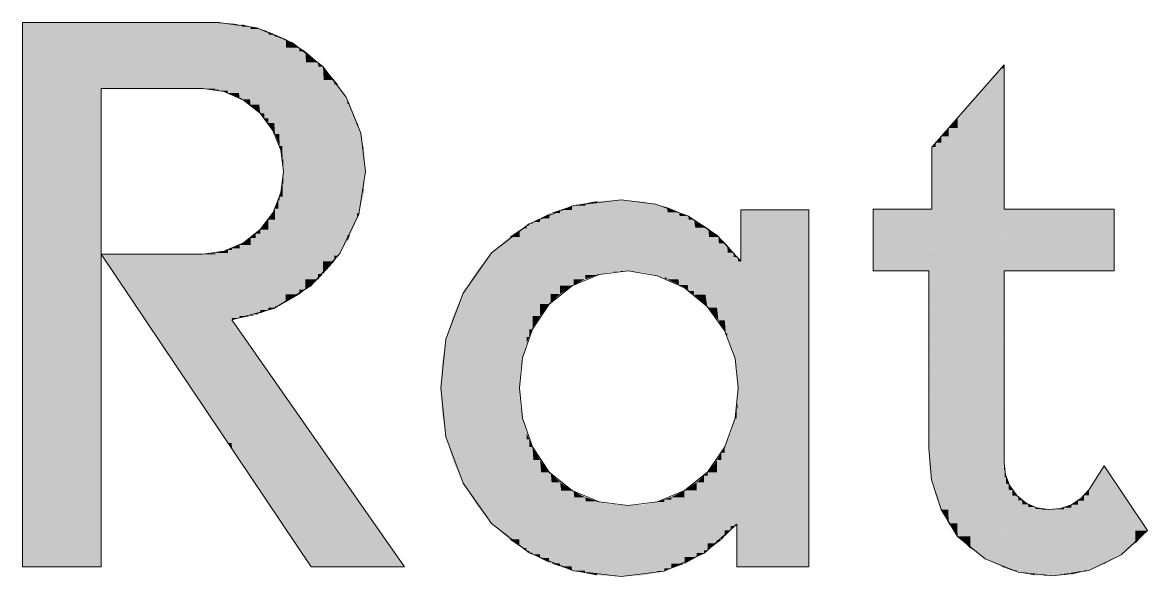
# Model space of a CAD drawing. Extents: x 885 to 2021, y 330 to 1122.
# Drawn here: x 1888.937 to 1893.072, y 647.357 to 649.393 of the extents above; entities that cross this region are included whole.
import ezdxf

# ---------------------------------------------------------------- set-up
doc = ezdxf.new("R2010")
doc.units = 0
doc.layers.get('0').update_dxf_attribs({"lineweight": 18})
doc.layers.add('P11_Plankopf_Ausführung_AF_4_800 Plankopf', color=7, linetype='Continuous', lineweight=25)

# ---------------------------------------------------------------- blocks, each defined once
blk = doc.blocks.new('Referenz-A0T8DI3SAL', base_point=(1729.7843, 502.0648))
at = {"layer": 'P11_Plankopf_Ausführung_AF_4_800 Plankopf', "color": 0, "linetype": 'Continuous', "lineweight": 13, "ltscale": 16.9}
for p, q in [((1888.9373, 649.3928), (1888.9373, 647.3928)), ((1889.6585, 649.3928), (1888.9373, 649.3928)), ((1889.799, 649.3733), (1889.6585, 649.3928)), ((1889.9297, 649.3182), (1889.799, 649.3733)), ((1890.0416, 649.231), (1889.9297, 649.3182)), ((1890.1272, 649.1179), (1890.0416, 649.231)), ((1892.5449, 649.2368), (1892.2789, 648.935)), ((1892.5449, 648.7074), (1892.5449, 649.2368)), ((1889.2262, 648.5412), (1889.2262, 649.1499)), ((1889.2262, 649.1499), (1889.5996, 649.1499)), ((1889.6772, 649.1387), (1889.5996, 649.1499)), ((1889.7493, 649.1078), (1889.6772, 649.1387)), ((1889.8109, 649.0593), (1889.7493, 649.1078)), ((1890.1806, 648.9865), (1890.1272, 649.1179)), ((1889.8579, 648.9965), (1889.8109, 649.0593)), ((1889.887, 648.9236), (1889.8579, 648.9965)), ((1890.1981, 648.8457), (1890.1806, 648.9865)), ((1889.8963, 648.8457), (1889.887, 648.9236)), ((1892.2789, 648.935), (1892.2789, 648.7074)), ((1889.8871, 648.7678), (1889.8963, 648.8457)), ((1890.1729, 648.6881), (1890.1981, 648.8457)), ((1889.858, 648.6949), (1889.8871, 648.7678)), ((1890.9626, 648.72), (1890.7997, 648.6535)), ((1891.1373, 648.7408), (1890.9626, 648.72)), ((1891.2645, 648.7258), (1891.1373, 648.7408)), ((1891.3846, 648.6814), (1891.2645, 648.7258)), ((1889.811, 648.632), (1889.858, 648.6949)), ((1890.104, 648.5441), (1890.1729, 648.6881)), ((1891.4909, 648.61), (1891.3846, 648.6814)), ((1891.8278, 648.705), (1891.5774, 648.705)), ((1891.5774, 648.705), (1891.5774, 648.5156)), ((1891.8278, 647.3928), (1891.8278, 648.705)), ((1892.2789, 648.7074), (1892.0642, 648.7074)), ((1892.0642, 648.7074), (1892.0642, 648.4799)), ((1892.9489, 648.7074), (1892.5449, 648.7074)), ((1892.9489, 648.4799), (1892.9489, 648.7074)), ((1889.7494, 648.5834), (1889.811, 648.632)), ((1890.7997, 648.6535), (1890.6604, 648.546)), ((1891.5774, 648.5156), (1891.4909, 648.61)), ((1889.5996, 648.5412), (1889.6773, 648.5524)), ((1889.6773, 648.5524), (1889.7494, 648.5834)), ((1889.2262, 647.3928), (1889.2262, 648.5412)), ((1889.5996, 648.5412), (1889.2262, 648.5412)), ((1889.2262, 648.5412), (1889.9985, 647.3928)), ((1889.9971, 648.4255), (1890.104, 648.5441)), ((1890.6604, 648.546), (1890.5569, 648.3985)), ((1891.0562, 648.4669), (1890.9572, 648.4252)), ((1891.1629, 648.4799), (1891.0562, 648.4669)), ((1891.2704, 648.4624), (1891.1629, 648.4799)), ((1892.0642, 648.4799), (1892.2686, 648.4799)), ((1892.2686, 648.4799), (1892.2686, 647.8278)), ((1892.5449, 647.774), (1892.5449, 648.4799)), ((1892.5449, 648.4799), (1892.9489, 648.4799)), ((1889.8611, 648.3421), (1889.9971, 648.4255)), ((1890.9572, 648.4252), (1890.8733, 648.3581)), ((1891.3697, 648.4177), (1891.2704, 648.4624)), ((1890.5569, 648.3985), (1890.4937, 648.2296)), ((1891.454, 648.3488), (1891.3697, 648.4177)), ((1889.7069, 648.3007), (1889.8611, 648.3421)), ((1890.8733, 648.3581), (1890.8117, 648.2656)), ((1891.5177, 648.2605), (1891.454, 648.3488)), ((1890.3412, 647.3928), (1889.7069, 648.3007)), ((1890.8117, 648.2656), (1890.7745, 648.1609)), ((1891.5563, 648.1586), (1891.5177, 648.2605)), ((1890.4937, 648.2296), (1890.4751, 648.0503)), ((1890.7745, 648.1609), (1890.764, 648.0503)), ((1891.5672, 648.0503), (1891.5563, 648.1586)), ((1890.4751, 648.0503), (1890.4936, 647.8702)), ((1890.764, 648.0503), (1890.7744, 647.9389)), ((1891.5563, 647.9386), (1891.5672, 648.0503)), ((1890.7744, 647.9389), (1890.8116, 647.8334)), ((1891.5182, 647.833), (1891.5563, 647.9386)), ((1890.4936, 647.8702), (1890.5567, 647.7006)), ((1890.8116, 647.8334), (1890.8733, 647.7401)), ((1891.4552, 647.7401), (1891.5182, 647.833)), ((1892.2686, 647.8278), (1892.2781, 647.7128)), ((1892.5449, 647.774), (1892.5496, 647.7305)), ((1892.9132, 647.7638), (1892.857, 647.6769)), ((1893.0719, 647.526), (1892.9132, 647.7638)), ((1890.8733, 647.7401), (1890.9571, 647.6728)), ((1891.3703, 647.6728), (1891.4552, 647.7401)), ((1892.5496, 647.7305), (1892.5655, 647.6897)), ((1890.5567, 647.7006), (1890.6604, 647.5522)), ((1892.2781, 647.7128), (1892.3138, 647.6031)), ((1892.5655, 647.6897), (1892.5913, 647.6544)), ((1890.9571, 647.6728), (1891.0562, 647.631)), ((1891.2704, 647.6311), (1891.3703, 647.6728)), ((1892.5913, 647.6544), (1892.6255, 647.627)), ((1892.7923, 647.621), (1892.8281, 647.645)), ((1892.8281, 647.645), (1892.857, 647.6769)), ((1891.0562, 647.631), (1891.1629, 647.618)), ((1891.1629, 647.618), (1891.2704, 647.6311)), ((1892.3138, 647.6031), (1892.3739, 647.5045)), ((1892.6255, 647.627), (1892.6655, 647.6093)), ((1892.6655, 647.6093), (1892.7088, 647.6027)), ((1892.7088, 647.6027), (1892.7517, 647.6066)), ((1892.7517, 647.6066), (1892.7923, 647.621)), ((1890.6604, 647.5522), (1890.7997, 647.4445)), ((1891.442, 647.443), (1891.5621, 647.5488)), ((1891.5621, 647.5488), (1891.5621, 647.3928)), ((1892.9752, 647.4368), (1893.0719, 647.526)), ((1892.3739, 647.5045), (1892.4755, 647.4223)), ((1890.7997, 647.4445), (1890.9625, 647.3779)), ((1891.2961, 647.3771), (1891.442, 647.443)), ((1892.8566, 647.3797), (1892.9752, 647.4368)), ((1888.9373, 647.3928), (1889.2262, 647.3928)), ((1889.9985, 647.3928), (1890.3412, 647.3928)), ((1891.5621, 647.3928), (1891.8278, 647.3928)), ((1892.4755, 647.4223), (1892.5964, 647.3727)), ((1890.9625, 647.3779), (1891.1373, 647.3571)), ((1891.1373, 647.3571), (1891.2961, 647.3771)), ((1892.5964, 647.3727), (1892.7265, 647.3598)), ((1892.7265, 647.3598), (1892.8566, 647.3797))]:
    blk.add_line(p, q, dxfattribs=at)
at = {"layer": 'P11_Plankopf_Ausführung_AF_4_800 Plankopf', "color": 0, "linetype": 'Continuous', "lineweight": 0, "ltscale": 0.0169}
for p, q in [((1889.2262, 649.3928), (1888.9373, 649.3928)), ((1888.9373, 649.3928), (1888.9373, 649.3928)), ((1889.5996, 649.3928), (1889.2262, 649.3928)), ((1889.2262, 649.3928), (1889.2262, 649.3928))]:
    blk.add_line(p, q, dxfattribs=at)
for points in [[(1888.9373, 647.3928), (1889.2262, 647.3928), (1888.9373, 649.3928)], [(1889.2262, 649.1499), (1889.2262, 649.3928), (1888.9373, 649.3928)], [(1889.2262, 649.1499), (1888.9724, 649.1499), (1888.9373, 649.3928)], [(1889.2262, 649.1499), (1889.5996, 649.1499), (1889.2262, 649.3928)], [(1889.5996, 649.1499), (1889.5996, 649.3928), (1889.2262, 649.3928)], [(1889.6457, 649.1499), (1889.5996, 649.1499), (1889.5996, 649.3928)], [(1889.6465, 649.1456), (1889.6465, 649.3928), (1889.5996, 649.3928)], [(1889.6584, 649.1456), (1889.6465, 649.1456), (1889.6465, 649.3928)], [(1889.6585, 649.1426), (1889.6585, 649.3928), (1889.6465, 649.3928)], [(1889.6911, 649.1426), (1889.6585, 649.1426), (1889.6585, 649.3928)], [(1889.6922, 649.3899), (1889.6589, 649.3899), (1889.6585, 649.3928)], [(1889.6922, 649.1341), (1889.6922, 649.3899), (1889.6589, 649.3899)], [(1889.7326, 649.1341), (1889.6922, 649.1341), (1889.6922, 649.3899)], [(1889.7356, 649.3862), (1889.6928, 649.3862), (1889.6922, 649.3899)], [(1889.7356, 649.1155), (1889.7356, 649.3862), (1889.6928, 649.3862)], [(1889.7433, 649.1155), (1889.7356, 649.1155), (1889.7356, 649.3862)], [(1889.7435, 649.3855), (1889.7356, 649.3855), (1889.7356, 649.3862)], [(1889.7435, 649.1105), (1889.7435, 649.3855), (1889.7356, 649.3855)], [(1889.7733, 649.1105), (1889.7435, 649.1105), (1889.7435, 649.3855)], [(1889.7755, 649.3776), (1889.7443, 649.3776), (1889.7435, 649.3855)], [(1889.7755, 649.0903), (1889.7755, 649.3776), (1889.7443, 649.3776)], [(1889.8075, 649.0903), (1889.7755, 649.0903), (1889.7755, 649.3776)], [(1889.8109, 649.3689), (1889.7765, 649.3689), (1889.7755, 649.3776)], [(1889.8109, 649.0593), (1889.8109, 649.3689), (1889.7765, 649.3689)], [(1889.8254, 649.0593), (1889.8109, 649.0593), (1889.8109, 649.3689)], [(1889.8262, 649.3651), (1889.8111, 649.3651), (1889.8109, 649.3689)], [(1889.8262, 649.0409), (1889.8262, 649.3651), (1889.8111, 649.3651)], [(1889.8403, 649.0409), (1889.8262, 649.0409), (1889.8262, 649.3651)], [(1889.8411, 649.3588), (1889.8265, 649.3588), (1889.8262, 649.3651)], [(1889.8411, 649.023), (1889.8411, 649.3588), (1889.8265, 649.3588)], [(1889.8627, 649.023), (1889.8411, 649.023), (1889.8411, 649.3588)], [(1889.8652, 649.3486), (1889.8418, 649.3486), (1889.8411, 649.3588)], [(1889.8652, 648.9825), (1889.8652, 649.3486), (1889.8418, 649.3486)], [(1889.8809, 648.9825), (1889.8652, 648.9825), (1889.8652, 649.3486)], [(1889.8827, 649.3412), (1889.8656, 649.3412), (1889.8652, 649.3486)], [(1889.8827, 648.9388), (1889.8827, 649.3412), (1889.8656, 649.3412)], [(1889.8921, 648.9388), (1889.8827, 648.9388), (1889.8827, 649.3412)], [(1889.8932, 649.3368), (1889.8829, 649.3368), (1889.8827, 649.3412)], [(1889.8932, 648.8928), (1889.8932, 649.3368), (1889.8829, 649.3368)], [(1889.896, 648.8928), (1889.8932, 648.8928), (1889.8932, 649.3368)], [(1889.8963, 649.3355), (1889.8932, 649.3355), (1889.8932, 649.3368)], [(1889.8963, 648.8457), (1889.8963, 649.3355), (1889.8932, 649.3355)], [(1889.9048, 648.3651), (1889.8963, 648.3651), (1889.8963, 649.3355)], [(1889.9048, 649.3319), (1889.8963, 649.3319), (1889.8963, 649.3355)], [(1889.9048, 648.3651), (1889.9048, 649.3319), (1889.8963, 649.3319)], [(1889.9545, 648.3934), (1889.9048, 648.3934), (1889.9048, 649.3319)], [(1889.9545, 649.3009), (1889.9064, 649.3009), (1889.9048, 649.3319)], [(1889.9545, 648.3934), (1889.9545, 649.3009), (1889.9064, 649.3009)], [(1889.9772, 648.4116), (1889.9545, 648.4116), (1889.9545, 649.3009)], [(1889.9772, 649.2868), (1889.9549, 649.2868), (1889.9545, 649.3009)], [(1889.9772, 648.4116), (1889.9772, 649.2868), (1889.9549, 649.2868)], [(1890.0238, 648.4491), (1889.9772, 648.4491), (1889.9772, 649.2868)], [(1890.0238, 649.2465), (1889.9794, 649.2465), (1889.9772, 649.2868)], [(1890.0238, 648.4491), (1890.0238, 649.2465), (1889.9794, 649.2465)], [(1890.0416, 648.4689), (1890.0238, 648.4689), (1890.0238, 649.2465)], [(1890.0416, 649.231), (1890.0241, 649.231), (1890.0238, 649.2465)], [(1890.0416, 648.4689), (1890.0416, 649.231), (1890.0241, 649.231)], [(1890.0833, 648.5152), (1890.0416, 648.5152), (1890.0416, 649.231)], [(1890.0833, 649.1816), (1890.0445, 649.1816), (1890.0416, 649.231)], [(1892.5341, 649.1581), (1892.4755, 649.1581), (1892.5341, 649.2246)], [(1892.5449, 649.2246), (1892.5341, 649.2246), (1892.5449, 649.2368)], [(1892.5449, 647.3931), (1892.5341, 647.3931), (1892.5341, 649.2246)], [(1892.5449, 648.7074), (1892.5449, 649.2246), (1892.5341, 649.2246)], [(1892.5449, 647.774), (1892.5427, 647.774), (1892.5341, 649.2246)], [(1892.5449, 648.4799), (1892.5397, 648.4799), (1892.5341, 649.2246)], [(1892.5449, 648.7074), (1892.5416, 648.7074), (1892.5341, 649.2246)], [(1890.0833, 648.5152), (1890.0833, 649.1816), (1890.0445, 649.1816)], [(1890.0966, 648.5357), (1890.0833, 648.5357), (1890.0833, 649.1816)], [(1890.0966, 649.1658), (1890.0836, 649.1658), (1890.0833, 649.1816)], [(1889.2262, 647.3928), (1889.2262, 649.1499), (1888.9724, 649.1499)], [(1889.6465, 649.1456), (1889.6457, 649.1499), (1889.5996, 649.1499)], [(1889.6585, 649.1426), (1889.6584, 649.1456), (1889.6465, 649.1456)], [(1889.6922, 649.1341), (1889.6911, 649.1426), (1889.6585, 649.1426)], [(1889.7356, 649.1155), (1889.7326, 649.1341), (1889.6922, 649.1341)], [(1890.0966, 648.5357), (1890.0966, 649.1658), (1890.0836, 649.1658)], [(1890.1315, 648.5898), (1890.0966, 648.5898), (1890.0966, 649.1658)], [(1890.1315, 649.1078), (1890.1001, 649.1078), (1890.0966, 649.1658)], [(1892.4755, 649.097), (1892.4217, 649.097), (1892.4755, 649.1581)], [(1892.5332, 647.4223), (1892.4755, 647.4223), (1892.4755, 649.1581)], [(1892.5341, 647.3931), (1892.5341, 649.1581), (1892.4755, 649.1581)], [(1889.7435, 649.1105), (1889.7433, 649.1155), (1889.7356, 649.1155)], [(1889.7755, 649.0903), (1889.7733, 649.1105), (1889.7435, 649.1105)], [(1889.8109, 649.0593), (1889.8075, 649.0903), (1889.7755, 649.0903)], [(1890.1315, 648.5898), (1890.1315, 649.1078), (1890.1001, 649.1078)], [(1890.1406, 648.6104), (1890.1315, 648.6104), (1890.1315, 649.1078)], [(1890.1406, 649.0928), (1890.1318, 649.0928), (1890.1315, 649.1078)], [(1890.1406, 648.6104), (1890.1406, 649.0928), (1890.1318, 649.0928)], [(1890.1673, 648.6712), (1890.1406, 648.6712), (1890.1406, 649.0928)], [(1890.1673, 649.027), (1890.1448, 649.027), (1890.1406, 649.0928)], [(1892.4217, 649.0428), (1892.3739, 649.0428), (1892.4217, 649.097)], [(1892.4743, 647.4597), (1892.4217, 647.4597), (1892.4217, 649.097)], [(1892.4755, 647.4223), (1892.4755, 649.097), (1892.4217, 649.097)], [(1889.8262, 649.0409), (1889.8254, 649.0593), (1889.8109, 649.0593)], [(1889.8411, 649.023), (1889.8403, 649.0409), (1889.8262, 649.0409)], [(1889.8652, 648.9825), (1889.8627, 649.023), (1889.8411, 649.023)], [(1890.1673, 648.6712), (1890.1673, 649.027), (1890.1448, 649.027)], [(1890.1727, 648.6918), (1890.1673, 648.6918), (1890.1673, 649.027)], [(1890.1727, 649.0138), (1890.1675, 649.0138), (1890.1673, 649.027)], [(1890.1727, 648.6918), (1890.1727, 649.0138), (1890.1675, 649.0138)], [(1890.1897, 648.7572), (1890.1727, 648.7572), (1890.1727, 649.0138)], [(1890.1897, 648.9407), (1890.1775, 648.9407), (1890.1727, 649.0138)], [(1892.341, 648.9746), (1892.3138, 648.9746), (1892.341, 649.0055)], [(1892.3739, 649.0055), (1892.341, 649.0055), (1892.3739, 649.0428)], [(1892.3729, 647.552), (1892.341, 647.552), (1892.341, 649.0055)], [(1892.3739, 647.5045), (1892.3739, 649.0055), (1892.341, 649.0055)], [(1892.4204, 647.5045), (1892.3739, 647.5045), (1892.3739, 649.0428)], [(1892.4217, 647.4597), (1892.4217, 649.0428), (1892.3739, 649.0428)], [(1889.8827, 648.9388), (1889.8809, 648.9825), (1889.8652, 648.9825)], [(1892.3138, 648.9507), (1892.2928, 648.9507), (1892.3138, 648.9746)], [(1892.34, 647.6031), (1892.3138, 647.6031), (1892.3138, 648.9746)], [(1892.341, 647.552), (1892.341, 648.9746), (1892.3138, 648.9746)], [(1889.8932, 648.8928), (1889.8921, 648.9388), (1889.8827, 648.9388)], [(1890.1897, 648.7572), (1890.1897, 648.9407), (1890.1775, 648.9407)], [(1890.192, 648.7816), (1890.1897, 648.7816), (1890.1897, 648.9407)], [(1890.192, 648.9308), (1890.1898, 648.9308), (1890.1897, 648.9407)], [(1890.192, 648.7816), (1890.192, 648.9308), (1890.1898, 648.9308)], [(1890.1981, 648.8457), (1890.192, 648.8457), (1890.192, 648.9308)], [(1892.2928, 648.935), (1892.2789, 648.935), (1892.2928, 648.9507)], [(1892.2813, 648.7074), (1892.2789, 648.7074), (1892.2789, 648.935)], [(1892.2928, 647.6569), (1892.2928, 648.935), (1892.2789, 648.935)], [(1892.313, 647.6569), (1892.2928, 647.6569), (1892.2928, 648.9507)], [(1892.3138, 647.6031), (1892.3138, 648.9507), (1892.2928, 648.9507)], [(1889.8963, 648.8457), (1889.896, 648.8928), (1889.8932, 648.8928)], [(1889.8963, 648.7986), (1889.8932, 648.7986), (1889.8963, 648.8457)], [(1890.192, 648.7816), (1890.1981, 648.8457), (1890.192, 648.8457)], [(1889.8932, 648.7526), (1889.8828, 648.7526), (1889.8932, 648.7986)], [(1889.8963, 648.3602), (1889.8932, 648.3602), (1889.8932, 648.7986)], [(1889.8963, 648.3602), (1889.8963, 648.7986), (1889.8932, 648.7986)], [(1890.1727, 648.6918), (1890.1897, 648.7572), (1890.1727, 648.7572)], [(1890.1897, 648.7572), (1890.192, 648.7816), (1890.1897, 648.7816)], [(1889.8773, 648.7088), (1889.8653, 648.7088), (1889.8773, 648.7388)], [(1889.8828, 648.7388), (1889.8773, 648.7388), (1889.8828, 648.7526)], [(1889.8828, 648.3525), (1889.8773, 648.3525), (1889.8773, 648.7388)], [(1889.8828, 648.3525), (1889.8828, 648.7388), (1889.8773, 648.7388)], [(1889.8932, 648.3585), (1889.8828, 648.3585), (1889.8828, 648.7526)], [(1889.8932, 648.3585), (1889.8932, 648.7526), (1889.8828, 648.7526)], [(1890.9572, 648.7036), (1890.9129, 648.7036), (1890.9572, 648.7182)], [(1890.9626, 648.7182), (1890.9572, 648.7182), (1890.9626, 648.72)], [(1890.9626, 648.428), (1890.9572, 648.428), (1890.9572, 648.7182)], [(1890.9626, 648.428), (1890.9626, 648.7182), (1890.9572, 648.7182)], [(1891.0053, 648.72), (1890.9626, 648.72), (1891.0053, 648.7281)], [(1891.0053, 648.4495), (1890.9626, 648.4495), (1890.9626, 648.72)], [(1891.0053, 648.4495), (1891.0053, 648.72), (1890.9626, 648.72)], [(1891.0493, 648.7281), (1891.0053, 648.7281), (1891.0493, 648.7363)], [(1891.0493, 648.4645), (1891.0053, 648.4645), (1891.0053, 648.7281)], [(1891.0493, 648.4645), (1891.0493, 648.7281), (1891.0053, 648.7281)], [(1891.0562, 648.7363), (1891.0493, 648.7363), (1891.0562, 648.7367)], [(1891.0562, 648.4669), (1891.0493, 648.4669), (1891.0493, 648.7363)], [(1891.0562, 648.4669), (1891.0562, 648.7363), (1891.0493, 648.7363)], [(1891.1091, 648.7367), (1891.0562, 648.7367), (1891.1091, 648.7394)], [(1891.1091, 648.4771), (1891.0562, 648.4771), (1891.0562, 648.7367)], [(1891.1091, 648.4771), (1891.1091, 648.7367), (1891.0562, 648.7367)], [(1891.1373, 648.7394), (1891.1091, 648.7394), (1891.1373, 648.7408)], [(1891.1373, 648.4785), (1891.1091, 648.4785), (1891.1091, 648.7394)], [(1891.1373, 648.4785), (1891.1373, 648.7394), (1891.1091, 648.7394)], [(1891.1629, 648.4799), (1891.1373, 648.4799), (1891.1373, 648.7408)], [(1891.1629, 648.7388), (1891.1375, 648.7388), (1891.1373, 648.7408)], [(1891.1629, 648.4799), (1891.1629, 648.7388), (1891.1375, 648.7388)], [(1891.2211, 648.4799), (1891.1629, 648.4799), (1891.1629, 648.7388)], [(1891.2225, 648.7342), (1891.1639, 648.7342), (1891.1629, 648.7388)], [(1891.2225, 648.4733), (1891.2225, 648.7342), (1891.1639, 648.7342)], [(1891.2279, 648.4733), (1891.2225, 648.4733), (1891.2225, 648.7342)], [(1891.2279, 648.7329), (1891.2226, 648.7329), (1891.2225, 648.7342)], [(1891.2279, 648.4728), (1891.2279, 648.7329), (1891.2226, 648.7329)], [(1891.2872, 648.4728), (1891.2279, 648.4728), (1891.2279, 648.7329)], [(1891.2911, 648.7177), (1891.2314, 648.7177), (1891.2279, 648.7329)], [(1891.2911, 648.4556), (1891.2911, 648.7177), (1891.2314, 648.7177)], [(1891.3053, 648.4556), (1891.2911, 648.4556), (1891.2911, 648.7177)], [(1891.3056, 648.7142), (1891.2913, 648.7142), (1891.2911, 648.7177)], [(1891.3056, 648.449), (1891.3056, 648.7142), (1891.2913, 648.7142)], [(1891.3476, 648.449), (1891.3056, 648.449), (1891.3056, 648.7142)], [(1891.3508, 648.6954), (1891.3086, 648.6954), (1891.3056, 648.7142)], [(1889.8653, 648.6683), (1889.8412, 648.6683), (1889.8653, 648.7088)], [(1889.8773, 648.3494), (1889.8653, 648.3494), (1889.8653, 648.7088)], [(1889.8773, 648.3494), (1889.8773, 648.7088), (1889.8653, 648.7088)], [(1890.1406, 648.6104), (1890.1673, 648.6712), (1890.1406, 648.6712)], [(1890.1673, 648.6712), (1890.1727, 648.6918), (1890.1673, 648.6918)], [(1890.8397, 648.6594), (1890.8117, 648.6594), (1890.8397, 648.6731)], [(1890.8733, 648.6731), (1890.8397, 648.6731), (1890.8733, 648.6895)], [(1890.8733, 648.3581), (1890.8397, 648.3581), (1890.8397, 648.6731)], [(1890.8733, 648.3581), (1890.8733, 648.6731), (1890.8397, 648.6731)], [(1890.8789, 648.6895), (1890.8733, 648.6895), (1890.8789, 648.6923)], [(1890.8789, 648.3632), (1890.8733, 648.3632), (1890.8733, 648.6895)], [(1890.8789, 648.3632), (1890.8789, 648.6895), (1890.8733, 648.6895)], [(1890.9129, 648.6923), (1890.8789, 648.6923), (1890.9129, 648.7036)], [(1890.9129, 648.3946), (1890.8789, 648.3946), (1890.8789, 648.6923)], [(1890.9129, 648.3946), (1890.9129, 648.6923), (1890.8789, 648.6923)], [(1890.9572, 648.4252), (1890.9129, 648.4252), (1890.9129, 648.7036)], [(1890.9572, 648.4252), (1890.9572, 648.7036), (1890.9129, 648.7036)], [(1891.3508, 648.4287), (1891.3508, 648.6954), (1891.3086, 648.6954)], [(1891.382, 648.4287), (1891.3508, 648.4287), (1891.3508, 648.6954)], [(1891.3846, 648.6814), (1891.3524, 648.6814), (1891.3508, 648.6954)], [(1891.3846, 648.4066), (1891.3846, 648.6814), (1891.3524, 648.6814)], [(1891.4045, 648.4066), (1891.3846, 648.4066), (1891.3846, 648.6814)], [(1891.4055, 648.6685), (1891.3855, 648.6685), (1891.3846, 648.6814)], [(1891.6136, 648.5156), (1891.5774, 648.5156), (1891.5774, 648.705)], [(1891.8278, 647.3928), (1891.8278, 648.705), (1891.5774, 648.705)], [(1892.0642, 648.4799), (1892.2686, 648.4799), (1892.0642, 648.7074)], [(1892.2686, 648.4799), (1892.2686, 648.7074), (1892.0642, 648.7074)], [(1892.269, 648.4799), (1892.2686, 648.4799), (1892.2686, 648.7074)], [(1892.27, 647.7701), (1892.27, 648.7074), (1892.2686, 648.7074)], [(1892.2776, 647.7701), (1892.27, 647.7701), (1892.27, 648.7074)], [(1892.2781, 647.7128), (1892.2781, 648.7074), (1892.27, 648.7074)], [(1892.2789, 647.7128), (1892.2781, 647.7128), (1892.2781, 648.7074)], [(1892.2789, 647.7099), (1892.2789, 648.7074), (1892.2781, 648.7074)], [(1892.2928, 647.6569), (1892.2813, 648.7074), (1892.2789, 648.7074)], [(1892.2921, 647.7099), (1892.2789, 647.7099), (1892.2789, 648.7074)], [(1892.5449, 648.4799), (1892.5449, 648.7074), (1892.5416, 648.7074)], [(1892.5449, 648.4799), (1892.9489, 648.4799), (1892.5449, 648.7074)], [(1892.9489, 648.4799), (1892.9489, 648.7074), (1892.5449, 648.7074)], [(1889.811, 648.6171), (1889.794, 648.6171), (1889.811, 648.632)], [(1889.8412, 648.632), (1889.811, 648.632), (1889.8412, 648.6683)], [(1889.8412, 648.3359), (1889.811, 648.3359), (1889.811, 648.632)], [(1889.8412, 648.3359), (1889.8412, 648.632), (1889.811, 648.632)], [(1889.8653, 648.3449), (1889.8412, 648.3449), (1889.8412, 648.6683)], [(1889.8653, 648.3449), (1889.8653, 648.6683), (1889.8412, 648.6683)], [(1890.7658, 648.6296), (1890.764, 648.6296), (1890.7658, 648.6308)], [(1890.7745, 648.6308), (1890.7658, 648.6308), (1890.7745, 648.6366)], [(1890.7745, 648.1609), (1890.7658, 648.1609), (1890.7658, 648.6308)], [(1890.7745, 648.1609), (1890.7745, 648.6308), (1890.7658, 648.6308)], [(1890.7899, 648.6366), (1890.7745, 648.6366), (1890.7899, 648.6469)], [(1890.7899, 648.2144), (1890.7745, 648.2144), (1890.7745, 648.6366)], [(1890.7899, 648.2144), (1890.7899, 648.6366), (1890.7745, 648.6366)], [(1890.7997, 648.6469), (1890.7899, 648.6469), (1890.7997, 648.6535)], [(1890.7997, 648.2375), (1890.7899, 648.2375), (1890.7899, 648.6469)], [(1890.7997, 648.2375), (1890.7997, 648.6469), (1890.7899, 648.6469)], [(1890.8117, 648.6535), (1890.7997, 648.6535), (1890.8117, 648.6594)], [(1890.8117, 648.2656), (1890.7997, 648.2656), (1890.7997, 648.6535)], [(1890.8117, 648.2656), (1890.8117, 648.6535), (1890.7997, 648.6535)], [(1890.8397, 648.3137), (1890.8117, 648.3137), (1890.8117, 648.6594)], [(1890.8397, 648.3137), (1890.8397, 648.6594), (1890.8117, 648.6594)], [(1891.4055, 648.3928), (1891.4055, 648.6685), (1891.3855, 648.6685)], [(1891.4473, 648.3928), (1891.4055, 648.3928), (1891.4055, 648.6685)], [(1891.454, 648.6386), (1891.4101, 648.6386), (1891.4055, 648.6685)], [(1891.454, 648.3488), (1891.454, 648.6386), (1891.4101, 648.6386)], [(1891.4573, 648.3488), (1891.454, 648.3488), (1891.454, 648.6386)], [(1891.4574, 648.6366), (1891.454, 648.6366), (1891.454, 648.6386)], [(1891.4574, 648.3446), (1891.4574, 648.6366), (1891.454, 648.6366)], [(1891.4898, 648.3446), (1891.4574, 648.3446), (1891.4574, 648.6366)], [(1891.495, 648.6042), (1891.461, 648.6042), (1891.4574, 648.6366)], [(1889.7755, 648.5757), (1889.7356, 648.5757), (1889.7755, 648.6009)], [(1889.794, 648.6009), (1889.7755, 648.6009), (1889.794, 648.6171)], [(1889.794, 648.3182), (1889.7755, 648.3182), (1889.7755, 648.6009)], [(1889.794, 648.3182), (1889.794, 648.6009), (1889.7755, 648.6009)], [(1889.811, 648.3246), (1889.794, 648.3246), (1889.794, 648.6171)], [(1889.811, 648.3246), (1889.811, 648.6171), (1889.794, 648.6171)], [(1890.0966, 648.5357), (1890.1315, 648.5898), (1890.0966, 648.5898)], [(1890.1315, 648.5898), (1890.1406, 648.6104), (1890.1315, 648.6104)], [(1890.7264, 648.546), (1890.6604, 648.546), (1890.7264, 648.6044)], [(1890.7265, 648.6044), (1890.7264, 648.6044), (1890.7265, 648.6045)], [(1890.7265, 647.4936), (1890.7264, 647.4936), (1890.7264, 648.6044)], [(1890.7265, 647.4936), (1890.7265, 648.6044), (1890.7264, 648.6044)], [(1890.764, 648.6045), (1890.7265, 648.6045), (1890.764, 648.6296)], [(1890.7631, 647.4936), (1890.7265, 647.4936), (1890.7265, 648.6045)], [(1890.764, 647.4684), (1890.764, 648.6045), (1890.7265, 648.6045)], [(1890.7658, 648.1059), (1890.764, 648.1059), (1890.764, 648.6296)], [(1890.7658, 648.1059), (1890.7658, 648.6296), (1890.764, 648.6296)], [(1891.495, 648.2978), (1891.495, 648.6042), (1891.461, 648.6042)], [(1891.5185, 648.2978), (1891.495, 648.2978), (1891.495, 648.6042)], [(1891.5222, 648.5809), (1891.4968, 648.5809), (1891.495, 648.6042)], [(1889.6923, 648.5455), (1889.6466, 648.5455), (1889.6923, 648.5571)], [(1889.7069, 648.5571), (1889.6923, 648.5571), (1889.7069, 648.5634)], [(1889.7065, 647.8481), (1889.6923, 647.8481), (1889.6923, 648.5571)], [(1889.7069, 647.8264), (1889.7069, 648.5571), (1889.6923, 648.5571)], [(1889.7356, 648.5634), (1889.7069, 648.5634), (1889.7356, 648.5757)], [(1889.7356, 648.3065), (1889.7069, 648.3065), (1889.7069, 648.5634)], [(1889.7356, 648.3065), (1889.7356, 648.5634), (1889.7069, 648.5634)], [(1889.7755, 648.3145), (1889.7356, 648.3145), (1889.7356, 648.5757)], [(1889.7755, 648.3145), (1889.7755, 648.5757), (1889.7356, 648.5757)], [(1891.5222, 648.2502), (1891.5222, 648.5809), (1891.4968, 648.5809)], [(1891.5274, 648.2502), (1891.5222, 648.2502), (1891.5222, 648.5809)], [(1891.5275, 648.5746), (1891.5223, 648.5746), (1891.5222, 648.5809)], [(1891.5275, 648.241), (1891.5275, 648.5746), (1891.5223, 648.5746)], [(1891.5471, 648.241), (1891.5275, 648.241), (1891.5275, 648.5746)], [(1891.5507, 648.5472), (1891.5291, 648.5472), (1891.5275, 648.5746)], [(1891.5507, 648.1798), (1891.5507, 648.5472), (1891.5291, 648.5472)], [(1891.5621, 648.1798), (1891.5507, 648.1798), (1891.5507, 648.5472)], [(1891.5641, 648.5314), (1891.5512, 648.5314), (1891.5507, 648.5472)], [(1889.5996, 647.986), (1889.5996, 648.5412), (1889.2262, 648.5412)], [(1889.6466, 648.5412), (1889.5996, 648.5412), (1889.6466, 648.5455)], [(1889.6413, 647.986), (1889.5996, 647.986), (1889.5996, 648.5412)], [(1889.6466, 647.9161), (1889.6466, 648.5412), (1889.5996, 648.5412)], [(1889.6878, 647.9161), (1889.6466, 647.9161), (1889.6466, 648.5455)], [(1889.6923, 647.8481), (1889.6923, 648.5455), (1889.6466, 648.5455)], [(1890.0416, 648.4689), (1890.0833, 648.5152), (1890.0416, 648.5152)], [(1890.0833, 648.5152), (1890.0966, 648.5357), (1890.0833, 648.5357)], [(1890.6604, 648.4755), (1890.604, 648.4755), (1890.6604, 648.546)], [(1890.7227, 647.5522), (1890.6604, 647.5522), (1890.6604, 648.546)], [(1890.7264, 647.4936), (1890.7264, 648.546), (1890.6604, 648.546)], [(1891.5641, 648.1157), (1891.5641, 648.5314), (1891.5512, 648.5314)], [(1891.5668, 648.1157), (1891.5641, 648.1157), (1891.5641, 648.5314)], [(1891.5672, 648.5277), (1891.5641, 648.5277), (1891.5641, 648.5314)], [(1891.5672, 648.0503), (1891.5672, 648.5277), (1891.5641, 648.5277)], [(1891.5672, 647.3928), (1891.5774, 647.3928), (1891.5672, 648.5277)], [(1891.5774, 648.5156), (1891.5673, 648.5156), (1891.5672, 648.5277)], [(1891.5774, 647.3928), (1891.5774, 648.5156), (1891.5673, 648.5156)], [(1891.8278, 647.3928), (1891.6136, 648.5156), (1891.5774, 648.5156)], [(1891.5774, 647.3928), (1891.8278, 647.3928), (1891.5774, 648.5156)], [(1890.0238, 648.4491), (1890.0416, 648.4689), (1890.0238, 648.4689)], [(1890.6039, 648.3985), (1890.5569, 648.3985), (1890.6039, 648.4754)], [(1890.604, 648.4754), (1890.6039, 648.4754), (1890.604, 648.4755)], [(1890.604, 647.6231), (1890.6039, 647.6231), (1890.6039, 648.4754)], [(1890.604, 647.623), (1890.604, 648.4754), (1890.6039, 648.4754)], [(1890.6561, 647.623), (1890.604, 647.623), (1890.604, 648.4755)], [(1890.6604, 647.5522), (1890.6604, 648.4755), (1890.604, 648.4755)], [(1891.0053, 648.4495), (1891.0493, 648.4645), (1891.0053, 648.4645)], [(1891.0493, 648.4645), (1891.0562, 648.4669), (1891.0493, 648.4669)], [(1891.0562, 648.4669), (1891.1091, 648.4771), (1891.0562, 648.4771)], [(1891.1091, 648.4771), (1891.1373, 648.4785), (1891.1091, 648.4785)], [(1891.1373, 648.4785), (1891.1629, 648.4799), (1891.1373, 648.4799)], [(1891.2225, 648.4733), (1891.2211, 648.4799), (1891.1629, 648.4799)], [(1891.2279, 648.4728), (1891.2279, 648.4733), (1891.2225, 648.4733)], [(1891.2911, 648.4556), (1891.2872, 648.4728), (1891.2279, 648.4728)], [(1892.27, 647.7701), (1892.269, 648.4799), (1892.2686, 648.4799)], [(1892.2699, 647.8278), (1892.2686, 647.8278), (1892.2686, 648.4799)], [(1892.5449, 647.774), (1892.5449, 648.4799), (1892.5397, 648.4799)], [(1889.9772, 648.4116), (1890.0238, 648.4491), (1889.9772, 648.4491)], [(1890.9129, 648.3946), (1890.9572, 648.4252), (1890.9129, 648.4252)], [(1890.9572, 648.4252), (1890.9626, 648.428), (1890.9572, 648.428)], [(1890.9626, 648.428), (1891.0053, 648.4495), (1890.9626, 648.4495)], [(1891.3056, 648.449), (1891.3053, 648.4556), (1891.2911, 648.4556)], [(1891.3508, 648.4287), (1891.3476, 648.449), (1891.3056, 648.449)], [(1891.3846, 648.4066), (1891.382, 648.4287), (1891.3508, 648.4287)], [(1889.9048, 648.3651), (1889.9545, 648.3934), (1889.9048, 648.3934)], [(1889.9545, 648.3934), (1889.9772, 648.4116), (1889.9545, 648.4116)], [(1890.5567, 648.316), (1890.5199, 648.316), (1890.5567, 648.3982)], [(1890.5569, 648.3982), (1890.5567, 648.3982), (1890.5569, 648.3985)], [(1890.5569, 647.7006), (1890.5567, 647.7006), (1890.5567, 648.3982)], [(1890.5569, 647.7003), (1890.5569, 648.3982), (1890.5567, 648.3982)], [(1890.5992, 647.7003), (1890.5569, 647.7003), (1890.5569, 648.3985)], [(1890.6039, 647.6231), (1890.6039, 648.3985), (1890.5569, 648.3985)], [(1890.8789, 648.3632), (1890.9129, 648.3946), (1890.8789, 648.3946)], [(1891.4055, 648.3928), (1891.4045, 648.4066), (1891.3846, 648.4066)], [(1891.454, 648.3488), (1891.4473, 648.3928), (1891.4055, 648.3928)], [(1889.8412, 648.3359), (1889.8653, 648.3449), (1889.8412, 648.3449)], [(1889.8653, 648.3449), (1889.8773, 648.3494), (1889.8653, 648.3494)], [(1889.8773, 648.3494), (1889.8828, 648.3525), (1889.8773, 648.3525)], [(1889.8828, 648.3525), (1889.8932, 648.3585), (1889.8828, 648.3585)], [(1889.8932, 648.3585), (1889.8963, 648.3602), (1889.8932, 648.3602)], [(1889.8963, 648.3602), (1889.9048, 648.3651), (1889.8963, 648.3651)], [(1890.8397, 648.3137), (1890.8733, 648.3581), (1890.8397, 648.3581)], [(1890.8733, 648.3581), (1890.8789, 648.3632), (1890.8733, 648.3632)], [(1891.4574, 648.3446), (1891.4573, 648.3488), (1891.454, 648.3488)], [(1891.495, 648.2978), (1891.4898, 648.3446), (1891.4574, 648.3446)], [(1889.7069, 648.3007), (1889.7356, 648.3065), (1889.7069, 648.3065)], [(1889.8592, 647.8264), (1889.7069, 647.8264), (1889.7069, 648.3007)], [(1889.9985, 647.8833), (1889.8409, 647.8833), (1889.7069, 648.3007)], [(1889.7356, 648.3065), (1889.7755, 648.3145), (1889.7356, 648.3145)], [(1889.7755, 648.3145), (1889.794, 648.3182), (1889.7755, 648.3182)], [(1889.794, 648.3182), (1889.811, 648.3246), (1889.794, 648.3246)], [(1889.811, 648.3246), (1889.8412, 648.3359), (1889.811, 648.3359)], [(1890.5198, 648.2296), (1890.4937, 648.2296), (1890.5198, 648.3156)], [(1890.5199, 648.3156), (1890.5198, 648.3156), (1890.5199, 648.316)], [(1890.5199, 647.7834), (1890.5198, 647.7834), (1890.5198, 648.3156)], [(1890.5199, 647.7831), (1890.5199, 648.3156), (1890.5198, 648.3156)], [(1890.5518, 647.7831), (1890.5199, 647.7831), (1890.5199, 648.316)], [(1890.5567, 647.7006), (1890.5567, 648.316), (1890.5199, 648.316)], [(1890.8117, 648.2656), (1890.8397, 648.3137), (1890.8117, 648.3137)], [(1890.7997, 648.2375), (1890.8117, 648.2656), (1890.7997, 648.2656)], [(1891.5222, 648.2502), (1891.5185, 648.2978), (1891.495, 648.2978)], [(1890.4936, 648.1405), (1890.4787, 648.1405), (1890.4936, 648.2289)], [(1890.4937, 648.2289), (1890.4936, 648.2289), (1890.4937, 648.2296)], [(1890.4937, 647.8702), (1890.4936, 647.8702), (1890.4936, 648.2289)], [(1890.4937, 647.8698), (1890.4937, 648.2289), (1890.4936, 648.2289)], [(1890.5147, 647.8698), (1890.4937, 647.8698), (1890.4937, 648.2296)], [(1890.5198, 647.7834), (1890.5198, 648.2296), (1890.4937, 648.2296)], [(1890.7899, 648.2144), (1890.7997, 648.2375), (1890.7899, 648.2375)], [(1891.5275, 648.241), (1891.5274, 648.2502), (1891.5222, 648.2502)], [(1891.5507, 648.1798), (1891.5471, 648.241), (1891.5275, 648.241)], [(1890.7745, 648.1609), (1890.7899, 648.2144), (1890.7745, 648.2144)], [(1891.5641, 648.1157), (1891.5621, 648.1798), (1891.5507, 648.1798)], [(1890.4786, 648.0503), (1890.4751, 648.0503), (1890.4786, 648.1387)], [(1890.4787, 648.1387), (1890.4786, 648.1387), (1890.4787, 648.1405)], [(1890.4787, 647.9597), (1890.4786, 647.9597), (1890.4786, 648.1387)], [(1890.4787, 647.9592), (1890.4787, 648.1387), (1890.4786, 648.1387)], [(1890.4887, 647.9592), (1890.4787, 647.9592), (1890.4787, 648.1405)], [(1890.4936, 647.8702), (1890.4936, 648.1405), (1890.4787, 648.1405)], [(1890.7658, 648.1059), (1890.7745, 648.1609), (1890.7658, 648.1609)], [(1890.764, 648.0503), (1890.7658, 648.1059), (1890.764, 648.1059)], [(1891.5672, 648.0503), (1891.5668, 648.1157), (1891.5641, 648.1157)], [(1890.4786, 647.9597), (1890.4786, 648.0503), (1890.4751, 648.0503)], [(1890.7657, 647.4684), (1890.764, 647.4684), (1890.764, 648.0503)], [(1890.7657, 647.9943), (1890.7641, 647.9943), (1890.764, 648.0503)], [(1891.5672, 647.9941), (1891.5652, 647.9941), (1891.5672, 648.0503)], [(1889.6466, 647.9161), (1889.6413, 647.986), (1889.5996, 647.986)], [(1890.7657, 647.4673), (1890.7657, 647.9943), (1890.7641, 647.9943)], [(1890.7743, 647.4673), (1890.7657, 647.4673), (1890.7657, 647.9943)], [(1890.7744, 647.9389), (1890.7666, 647.9389), (1890.7657, 647.9943)], [(1891.5621, 647.9386), (1891.5563, 647.9386), (1891.5621, 647.9747)], [(1891.5652, 647.9747), (1891.5621, 647.9747), (1891.5652, 647.9941)], [(1891.5644, 647.5488), (1891.5621, 647.5488), (1891.5621, 647.9747)], [(1891.5652, 647.3928), (1891.5652, 647.9747), (1891.5621, 647.9747)], [(1891.5652, 647.3928), (1891.5672, 647.3928), (1891.5652, 647.9941)], [(1891.5672, 647.3928), (1891.5672, 647.9941), (1891.5652, 647.9941)], [(1890.4787, 647.9592), (1890.4787, 647.9597), (1890.4786, 647.9597)], [(1890.4936, 647.8702), (1890.4887, 647.9592), (1890.4787, 647.9592)], [(1890.7744, 647.4615), (1890.7744, 647.9389), (1890.7666, 647.9389)], [(1890.7894, 647.4615), (1890.7744, 647.4615), (1890.7744, 647.9389)], [(1890.7897, 647.885), (1890.7761, 647.885), (1890.7744, 647.9389)], [(1891.5563, 647.8846), (1891.5405, 647.8846), (1891.5563, 647.9386)], [(1891.5621, 647.5488), (1891.5563, 647.5488), (1891.5563, 647.9386)], [(1891.5621, 647.5488), (1891.5621, 647.9386), (1891.5563, 647.9386)], [(1889.6923, 647.8481), (1889.6878, 647.9161), (1889.6466, 647.9161)], [(1889.7069, 647.8264), (1889.7065, 647.8481), (1889.6923, 647.8481)], [(1889.9985, 647.3928), (1889.9985, 647.8833), (1889.8409, 647.8833)], [(1889.9985, 647.3928), (1890.3412, 647.3928), (1889.9985, 647.8833)], [(1890.4937, 647.8698), (1890.4937, 647.8702), (1890.4936, 647.8702)], [(1890.5198, 647.7834), (1890.5147, 647.8698), (1890.4937, 647.8698)], [(1890.7897, 647.4512), (1890.7897, 647.885), (1890.7761, 647.885)], [(1890.7995, 647.4512), (1890.7897, 647.4512), (1890.7897, 647.885)], [(1890.7997, 647.8616), (1890.7903, 647.8616), (1890.7897, 647.885)], [(1890.7997, 647.4445), (1890.7997, 647.8616), (1890.7903, 647.8616)], [(1890.8114, 647.4445), (1890.7997, 647.4445), (1890.7997, 647.8616)], [(1890.8116, 647.8334), (1890.8005, 647.8334), (1890.7997, 647.8616)], [(1891.5405, 647.833), (1891.5182, 647.833), (1891.5405, 647.8846)], [(1891.5563, 647.5429), (1891.5405, 647.5429), (1891.5405, 647.8846)], [(1891.5563, 647.5429), (1891.5563, 647.8846), (1891.5405, 647.8846)], [(1889.9985, 647.3928), (1889.8592, 647.8264), (1889.7069, 647.8264)], [(1890.8116, 647.4387), (1890.8116, 647.8334), (1890.8005, 647.8334)], [(1890.8387, 647.4387), (1890.8116, 647.4387), (1890.8116, 647.8334)], [(1890.8396, 647.7849), (1890.8149, 647.7849), (1890.8116, 647.8334)], [(1891.506, 647.7846), (1891.4896, 647.7846), (1891.506, 647.8124)], [(1891.5182, 647.8124), (1891.506, 647.8124), (1891.5182, 647.833)], [(1891.5182, 647.5039), (1891.506, 647.5039), (1891.506, 647.8124)], [(1891.5182, 647.5039), (1891.5182, 647.8124), (1891.506, 647.8124)], [(1891.5405, 647.5267), (1891.5182, 647.5267), (1891.5182, 647.833)], [(1891.5405, 647.5267), (1891.5405, 647.833), (1891.5182, 647.833)], [(1892.27, 647.7701), (1892.2699, 647.8278), (1892.2686, 647.8278)], [(1890.5199, 647.7831), (1890.5199, 647.7834), (1890.5198, 647.7834)], [(1890.5567, 647.7006), (1890.5518, 647.7831), (1890.5199, 647.7831)], [(1890.8396, 647.4249), (1890.8396, 647.7849), (1890.8149, 647.7849)], [(1890.8719, 647.4249), (1890.8396, 647.4249), (1890.8396, 647.7849)], [(1890.8733, 647.7401), (1890.8436, 647.7401), (1890.8396, 647.7849)], [(1891.4896, 647.7401), (1891.4552, 647.7401), (1891.4896, 647.7846)], [(1891.506, 647.4914), (1891.4896, 647.4914), (1891.4896, 647.7846)], [(1891.506, 647.4914), (1891.506, 647.7846), (1891.4896, 647.7846)], [(1892.2781, 647.7128), (1892.2776, 647.7701), (1892.27, 647.7701)], [(1892.5449, 647.3895), (1892.5449, 647.774), (1892.5427, 647.774)], [(1892.5464, 647.3895), (1892.5449, 647.3895), (1892.5449, 647.774)], [(1892.5464, 647.7478), (1892.545, 647.7478), (1892.5449, 647.774)], [(1892.9132, 647.6769), (1892.857, 647.6769), (1892.9132, 647.7638)], [(1892.918, 647.4038), (1892.9132, 647.4038), (1892.9132, 647.7638)], [(1892.918, 647.7566), (1892.9133, 647.7566), (1892.9132, 647.7638)], [(1890.8733, 647.4084), (1890.8733, 647.7401), (1890.8436, 647.7401)], [(1890.8788, 647.4084), (1890.8733, 647.4084), (1890.8733, 647.7401)], [(1890.8789, 647.735), (1890.8734, 647.735), (1890.8733, 647.7401)], [(1890.8789, 647.4057), (1890.8789, 647.735), (1890.8734, 647.735)], [(1890.9118, 647.4057), (1890.8789, 647.4057), (1890.8789, 647.735)], [(1890.9129, 647.7035), (1890.882, 647.7035), (1890.8789, 647.735)], [(1891.442, 647.7036), (1891.4151, 647.7036), (1891.442, 647.7281)], [(1891.4552, 647.7281), (1891.442, 647.7281), (1891.4552, 647.7401)], [(1891.4552, 647.453), (1891.442, 647.453), (1891.442, 647.7281)], [(1891.4552, 647.453), (1891.4552, 647.7281), (1891.442, 647.7281)], [(1891.4896, 647.479), (1891.4552, 647.479), (1891.4552, 647.7401)], [(1891.4896, 647.479), (1891.4896, 647.7401), (1891.4552, 647.7401)], [(1892.5464, 647.3891), (1892.5464, 647.7478), (1892.545, 647.7478)], [(1892.5519, 647.3891), (1892.5464, 647.3891), (1892.5464, 647.7478)], [(1892.552, 647.722), (1892.5468, 647.722), (1892.5464, 647.7478)], [(1892.552, 647.3872), (1892.552, 647.722), (1892.5468, 647.722)], [(1892.5614, 647.3872), (1892.552, 647.3872), (1892.552, 647.722)], [(1892.5615, 647.6975), (1892.5526, 647.6975), (1892.552, 647.722)], [(1892.918, 647.4038), (1892.918, 647.7566), (1892.9133, 647.7566)], [(1892.9752, 647.4368), (1892.918, 647.4368), (1892.918, 647.7566)], [(1892.9752, 647.6709), (1892.9333, 647.6709), (1892.918, 647.7566)], [(1890.5569, 647.7003), (1890.5569, 647.7006), (1890.5567, 647.7006)], [(1890.6039, 647.6231), (1890.5992, 647.7003), (1890.5569, 647.7003)], [(1890.9129, 647.3944), (1890.9129, 647.7035), (1890.882, 647.7035)], [(1890.9551, 647.3944), (1890.9129, 647.3944), (1890.9129, 647.7035)], [(1890.9571, 647.6728), (1890.9171, 647.6728), (1890.9129, 647.7035)], [(1891.4151, 647.6736), (1891.3715, 647.6736), (1891.4151, 647.7036)], [(1891.442, 647.443), (1891.4151, 647.443), (1891.4151, 647.7036)], [(1891.442, 647.443), (1891.442, 647.7036), (1891.4151, 647.7036)], [(1892.2789, 647.7099), (1892.2789, 647.7128), (1892.2781, 647.7128)], [(1892.2928, 647.6569), (1892.2921, 647.7099), (1892.2789, 647.7099)], [(1892.5615, 647.3841), (1892.5615, 647.6975), (1892.5526, 647.6975)], [(1892.5745, 647.3841), (1892.5615, 647.3841), (1892.5615, 647.6975)], [(1892.5747, 647.6748), (1892.5624, 647.6748), (1892.5615, 647.6975)], [(1890.9571, 647.3797), (1890.9571, 647.6728), (1890.9171, 647.6728)], [(1890.9625, 647.3797), (1890.9571, 647.3797), (1890.9571, 647.6728)], [(1890.9625, 647.67), (1890.9572, 647.67), (1890.9571, 647.6728)], [(1890.9625, 647.3779), (1890.9625, 647.67), (1890.9572, 647.67)], [(1891.0041, 647.3779), (1890.9625, 647.3779), (1890.9625, 647.67)], [(1891.0052, 647.6485), (1890.9656, 647.6485), (1890.9625, 647.67)], [(1891.0052, 647.3698), (1891.0052, 647.6485), (1890.9656, 647.6485)], [(1891.048, 647.3698), (1891.0052, 647.3698), (1891.0052, 647.6485)], [(1891.0492, 647.6334), (1891.0075, 647.6334), (1891.0052, 647.6485)], [(1891.2961, 647.6311), (1891.2704, 647.6311), (1891.2961, 647.6398)], [(1891.3218, 647.6398), (1891.2961, 647.6398), (1891.3218, 647.6485)], [(1891.3218, 647.3865), (1891.2961, 647.3865), (1891.2961, 647.6398)], [(1891.3218, 647.3865), (1891.3218, 647.6398), (1891.2961, 647.6398)], [(1891.3703, 647.6485), (1891.3218, 647.6485), (1891.3703, 647.6728)], [(1891.3703, 647.4042), (1891.3218, 647.4042), (1891.3218, 647.6485)], [(1891.3703, 647.4042), (1891.3703, 647.6485), (1891.3218, 647.6485)], [(1891.3715, 647.6728), (1891.3703, 647.6728), (1891.3715, 647.6736)], [(1891.3715, 647.4046), (1891.3703, 647.4046), (1891.3703, 647.6728)], [(1891.3715, 647.4046), (1891.3715, 647.6728), (1891.3703, 647.6728)], [(1891.4151, 647.4283), (1891.3715, 647.4283), (1891.3715, 647.6736)], [(1891.4151, 647.4283), (1891.4151, 647.6736), (1891.3715, 647.6736)], [(1892.3138, 647.6031), (1892.313, 647.6569), (1892.2928, 647.6569)], [(1892.5747, 647.3798), (1892.5747, 647.6748), (1892.5624, 647.6748)], [(1892.591, 647.3798), (1892.5747, 647.3798), (1892.5747, 647.6748)], [(1892.5913, 647.6544), (1892.5758, 647.6544), (1892.5747, 647.6748)], [(1892.5913, 647.3743), (1892.5913, 647.6544), (1892.5758, 647.6544)], [(1892.5964, 647.3743), (1892.5913, 647.3743), (1892.5913, 647.6544)], [(1892.5964, 647.6499), (1892.5914, 647.6499), (1892.5913, 647.6544)], [(1892.5964, 647.3727), (1892.5964, 647.6499), (1892.5914, 647.6499)], [(1892.6108, 647.3727), (1892.5964, 647.3727), (1892.5964, 647.6499)], [(1892.611, 647.6369), (1892.5971, 647.6369), (1892.5964, 647.6499)], [(1892.8386, 647.636), (1892.8168, 647.636), (1892.8386, 647.6548)], [(1892.8566, 647.6548), (1892.8386, 647.6548), (1892.8566, 647.6765)], [(1892.8566, 647.3797), (1892.8386, 647.3797), (1892.8386, 647.6548)], [(1892.8566, 647.3797), (1892.8566, 647.6548), (1892.8386, 647.6548)], [(1892.857, 647.6765), (1892.8566, 647.6765), (1892.857, 647.6769)], [(1892.857, 647.3798), (1892.8566, 647.3798), (1892.8566, 647.6765)], [(1892.857, 647.3798), (1892.857, 647.6765), (1892.8566, 647.6765)], [(1892.9132, 647.4019), (1892.857, 647.4019), (1892.857, 647.6769)], [(1892.9132, 647.4019), (1892.9132, 647.6769), (1892.857, 647.6769)], [(1892.9752, 647.4368), (1892.9752, 647.6709), (1892.9333, 647.6709)], [(1893.0269, 647.4778), (1892.9752, 647.4778), (1892.9752, 647.6709)], [(1893.0269, 647.5935), (1892.9959, 647.5935), (1892.9752, 647.6709)], [(1890.604, 647.623), (1890.604, 647.6231), (1890.6039, 647.6231)], [(1890.6604, 647.5522), (1890.6561, 647.623), (1890.604, 647.623)], [(1891.0492, 647.3615), (1891.0492, 647.6334), (1891.0075, 647.6334)], [(1891.0562, 647.3615), (1891.0492, 647.3615), (1891.0492, 647.6334)], [(1891.0562, 647.631), (1891.0493, 647.631), (1891.0492, 647.6334)], [(1891.0562, 647.3612), (1891.0562, 647.631), (1891.0493, 647.631)], [(1891.1085, 647.3612), (1891.0562, 647.3612), (1891.0562, 647.631)], [(1891.1091, 647.6208), (1891.0581, 647.6208), (1891.0562, 647.631)], [(1891.1091, 647.3585), (1891.1091, 647.6208), (1891.0581, 647.6208)], [(1891.1372, 647.3585), (1891.1091, 647.3585), (1891.1091, 647.6208)], [(1891.1373, 647.6193), (1891.1092, 647.6193), (1891.1091, 647.6208)], [(1891.1373, 647.3571), (1891.1373, 647.6193), (1891.1092, 647.6193)], [(1891.1629, 647.3584), (1891.1373, 647.3584), (1891.1373, 647.6193)], [(1891.1629, 647.618), (1891.1374, 647.618), (1891.1373, 647.6193)], [(1891.1629, 647.3584), (1891.1629, 647.618), (1891.1374, 647.618)], [(1891.2171, 647.618), (1891.1629, 647.618), (1891.2171, 647.6208)], [(1891.2171, 647.3611), (1891.1629, 647.3611), (1891.1629, 647.618)], [(1891.2171, 647.3611), (1891.2171, 647.618), (1891.1629, 647.618)], [(1891.2175, 647.6208), (1891.2171, 647.6208), (1891.2175, 647.6209)], [(1891.2175, 647.3612), (1891.2171, 647.3612), (1891.2171, 647.6208)], [(1891.2175, 647.3612), (1891.2175, 647.6208), (1891.2171, 647.6208)], [(1891.2704, 647.6209), (1891.2175, 647.6209), (1891.2704, 647.6311)], [(1891.2704, 647.3719), (1891.2175, 647.3719), (1891.2175, 647.6209)], [(1891.2704, 647.3719), (1891.2704, 647.6209), (1891.2175, 647.6209)], [(1891.2961, 647.3771), (1891.2704, 647.3771), (1891.2704, 647.6311)], [(1891.2961, 647.3771), (1891.2961, 647.6311), (1891.2704, 647.6311)], [(1892.341, 647.552), (1892.34, 647.6031), (1892.3138, 647.6031)], [(1892.611, 647.3701), (1892.611, 647.6369), (1892.5971, 647.6369)], [(1892.6328, 647.3701), (1892.611, 647.3701), (1892.611, 647.6369)], [(1892.6331, 647.6226), (1892.6121, 647.6226), (1892.611, 647.6369)], [(1892.6331, 647.3663), (1892.6331, 647.6226), (1892.6121, 647.6226)], [(1892.6568, 647.3663), (1892.6331, 647.3663), (1892.6331, 647.6226)], [(1892.6572, 647.612), (1892.6341, 647.612), (1892.6331, 647.6226)], [(1892.6572, 647.3621), (1892.6572, 647.612), (1892.6341, 647.612)], [(1892.661, 647.3621), (1892.6572, 647.3621), (1892.6572, 647.612)], [(1892.661, 647.611), (1892.6572, 647.611), (1892.6572, 647.612)], [(1892.661, 647.3615), (1892.661, 647.611), (1892.6572, 647.611)], [(1892.6825, 647.3615), (1892.661, 647.3615), (1892.661, 647.611)], [(1892.6826, 647.6053), (1892.6615, 647.6053), (1892.661, 647.611)], [(1892.6826, 647.3609), (1892.6826, 647.6053), (1892.6615, 647.6053)], [(1892.7087, 647.3609), (1892.6826, 647.3609), (1892.6826, 647.6053)], [(1892.7088, 647.6027), (1892.6829, 647.6027), (1892.6826, 647.6053)], [(1892.7088, 647.3602), (1892.7088, 647.6027), (1892.6829, 647.6027)], [(1892.7265, 647.6027), (1892.7088, 647.6027), (1892.7265, 647.6036)], [(1892.7264, 647.3602), (1892.7088, 647.3602), (1892.7088, 647.6027)], [(1892.7265, 647.3598), (1892.7265, 647.6027), (1892.7088, 647.6027)], [(1892.7375, 647.6036), (1892.7265, 647.6036), (1892.7375, 647.6041)], [(1892.7375, 647.3606), (1892.7265, 647.3606), (1892.7265, 647.6036)], [(1892.7375, 647.3606), (1892.7375, 647.6036), (1892.7265, 647.6036)], [(1892.7656, 647.6041), (1892.7375, 647.6041), (1892.7656, 647.6103)], [(1892.7656, 647.3628), (1892.7375, 647.3628), (1892.7375, 647.6041)], [(1892.7656, 647.3628), (1892.7656, 647.6041), (1892.7375, 647.6041)], [(1892.7923, 647.6103), (1892.7656, 647.6103), (1892.7923, 647.621)], [(1892.7923, 647.3649), (1892.7656, 647.3649), (1892.7656, 647.6103)], [(1892.7923, 647.3649), (1892.7923, 647.6103), (1892.7656, 647.6103)], [(1892.8168, 647.621), (1892.7923, 647.621), (1892.8168, 647.636)], [(1892.8168, 647.3706), (1892.7923, 647.3706), (1892.7923, 647.621)], [(1892.8168, 647.3706), (1892.8168, 647.621), (1892.7923, 647.621)], [(1892.8386, 647.3756), (1892.8168, 647.3756), (1892.8168, 647.636)], [(1892.8386, 647.3756), (1892.8386, 647.636), (1892.8168, 647.636)], [(1893.0269, 647.4778), (1893.0269, 647.5935), (1892.9959, 647.5935)], [(1893.0719, 647.526), (1893.0269, 647.526), (1893.0269, 647.5935)], [(1890.7264, 647.4936), (1890.7227, 647.5522), (1890.6604, 647.5522)], [(1891.5182, 647.5039), (1891.5405, 647.5267), (1891.5182, 647.5267)], [(1891.5405, 647.5267), (1891.5563, 647.5429), (1891.5405, 647.5429)], [(1891.5563, 647.5429), (1891.5621, 647.5488), (1891.5563, 647.5488)], [(1891.5652, 647.3928), (1891.5644, 647.5488), (1891.5621, 647.5488)], [(1891.5621, 647.3928), (1891.5652, 647.3928), (1891.5621, 647.5488)], [(1892.3739, 647.5045), (1892.3729, 647.552), (1892.341, 647.552)], [(1893.0269, 647.4778), (1893.0719, 647.526), (1893.0269, 647.526)], [(1890.7265, 647.4936), (1890.7265, 647.4936), (1890.7264, 647.4936)], [(1890.764, 647.4684), (1890.7631, 647.4936), (1890.7265, 647.4936)], [(1891.4552, 647.453), (1891.4896, 647.479), (1891.4552, 647.479)], [(1891.4896, 647.479), (1891.506, 647.4914), (1891.4896, 647.4914)], [(1891.506, 647.4914), (1891.5182, 647.5039), (1891.506, 647.5039)], [(1892.4217, 647.4597), (1892.4204, 647.5045), (1892.3739, 647.5045)], [(1892.9752, 647.4368), (1893.0269, 647.4778), (1892.9752, 647.4778)], [(1890.7657, 647.4673), (1890.7657, 647.4684), (1890.764, 647.4684)], [(1890.7744, 647.4615), (1890.7743, 647.4673), (1890.7657, 647.4673)], [(1890.7897, 647.4512), (1890.7894, 647.4615), (1890.7744, 647.4615)], [(1890.7997, 647.4445), (1890.7995, 647.4512), (1890.7897, 647.4512)], [(1890.8116, 647.4387), (1890.8114, 647.4445), (1890.7997, 647.4445)], [(1890.8396, 647.4249), (1890.8387, 647.4387), (1890.8116, 647.4387)], [(1891.4151, 647.4283), (1891.442, 647.443), (1891.4151, 647.443)], [(1891.442, 647.443), (1891.4552, 647.453), (1891.442, 647.453)], [(1892.4755, 647.4223), (1892.4743, 647.4597), (1892.4217, 647.4597)], [(1892.918, 647.4038), (1892.9752, 647.4368), (1892.918, 647.4368)], [(1890.8733, 647.4084), (1890.8719, 647.4249), (1890.8396, 647.4249)], [(1890.8789, 647.4057), (1890.8788, 647.4084), (1890.8733, 647.4084)], [(1890.9129, 647.3944), (1890.9118, 647.4057), (1890.8789, 647.4057)], [(1890.9571, 647.3797), (1890.9551, 647.3944), (1890.9129, 647.3944)], [(1891.3218, 647.3865), (1891.3703, 647.4042), (1891.3218, 647.4042)], [(1891.3703, 647.4042), (1891.3715, 647.4046), (1891.3703, 647.4046)], [(1891.3715, 647.4046), (1891.4151, 647.4283), (1891.3715, 647.4283)], [(1892.5341, 647.3931), (1892.5332, 647.4223), (1892.4755, 647.4223)], [(1892.5449, 647.3895), (1892.5449, 647.3931), (1892.5341, 647.3931)], [(1892.5464, 647.3891), (1892.5464, 647.3895), (1892.5449, 647.3895)], [(1892.857, 647.3798), (1892.9132, 647.4019), (1892.857, 647.4019)], [(1892.9132, 647.4019), (1892.918, 647.4038), (1892.9132, 647.4038)], [(1890.9625, 647.3779), (1890.9625, 647.3797), (1890.9571, 647.3797)], [(1891.0052, 647.3698), (1891.0041, 647.3779), (1890.9625, 647.3779)], [(1891.0492, 647.3615), (1891.048, 647.3698), (1891.0052, 647.3698)], [(1891.0562, 647.3612), (1891.0562, 647.3615), (1891.0492, 647.3615)], [(1891.1091, 647.3585), (1891.1085, 647.3612), (1891.0562, 647.3612)], [(1891.1373, 647.3571), (1891.1372, 647.3585), (1891.1091, 647.3585)], [(1891.1373, 647.3571), (1891.1629, 647.3584), (1891.1373, 647.3584)], [(1891.1629, 647.3584), (1891.2171, 647.3611), (1891.1629, 647.3611)], [(1891.2171, 647.3611), (1891.2175, 647.3612), (1891.2171, 647.3612)], [(1891.2175, 647.3612), (1891.2704, 647.3719), (1891.2175, 647.3719)], [(1891.2704, 647.3719), (1891.2961, 647.3771), (1891.2704, 647.3771)], [(1891.2961, 647.3771), (1891.3218, 647.3865), (1891.2961, 647.3865)], [(1892.552, 647.3872), (1892.5519, 647.3891), (1892.5464, 647.3891)], [(1892.5615, 647.3841), (1892.5614, 647.3872), (1892.552, 647.3872)], [(1892.5747, 647.3798), (1892.5745, 647.3841), (1892.5615, 647.3841)], [(1892.5913, 647.3743), (1892.591, 647.3798), (1892.5747, 647.3798)], [(1892.5964, 647.3727), (1892.5964, 647.3743), (1892.5913, 647.3743)], [(1892.611, 647.3701), (1892.6108, 647.3727), (1892.5964, 647.3727)], [(1892.6331, 647.3663), (1892.6328, 647.3701), (1892.611, 647.3701)], [(1892.6572, 647.3621), (1892.6568, 647.3663), (1892.6331, 647.3663)], [(1892.661, 647.3615), (1892.661, 647.3621), (1892.6572, 647.3621)], [(1892.6826, 647.3609), (1892.6825, 647.3615), (1892.661, 647.3615)], [(1892.7088, 647.3602), (1892.7087, 647.3609), (1892.6826, 647.3609)], [(1892.7265, 647.3598), (1892.7264, 647.3602), (1892.7088, 647.3602)], [(1892.7265, 647.3598), (1892.7375, 647.3606), (1892.7265, 647.3606)], [(1892.7375, 647.3606), (1892.7656, 647.3628), (1892.7375, 647.3628)], [(1892.7656, 647.3628), (1892.7923, 647.3649), (1892.7656, 647.3649)], [(1892.7923, 647.3649), (1892.8168, 647.3706), (1892.7923, 647.3706)], [(1892.8168, 647.3706), (1892.8386, 647.3756), (1892.8168, 647.3756)], [(1892.8386, 647.3756), (1892.8566, 647.3797), (1892.8386, 647.3797)], [(1892.8566, 647.3797), (1892.857, 647.3798), (1892.8566, 647.3798)]]:
    blk.add_solid(points, dxfattribs=at)

msp = doc.modelspace()

# ---------------------------------------------------------------- block references
at = {"color": 8, "lineweight": 25, "ltscale": 0.25, "true_color": 0x808080}
msp.add_blockref('Referenz-A0T8DI3SAL', (1729.7843, 502.0648), dxfattribs=at)

doc.saveas('drawing.dxf')
